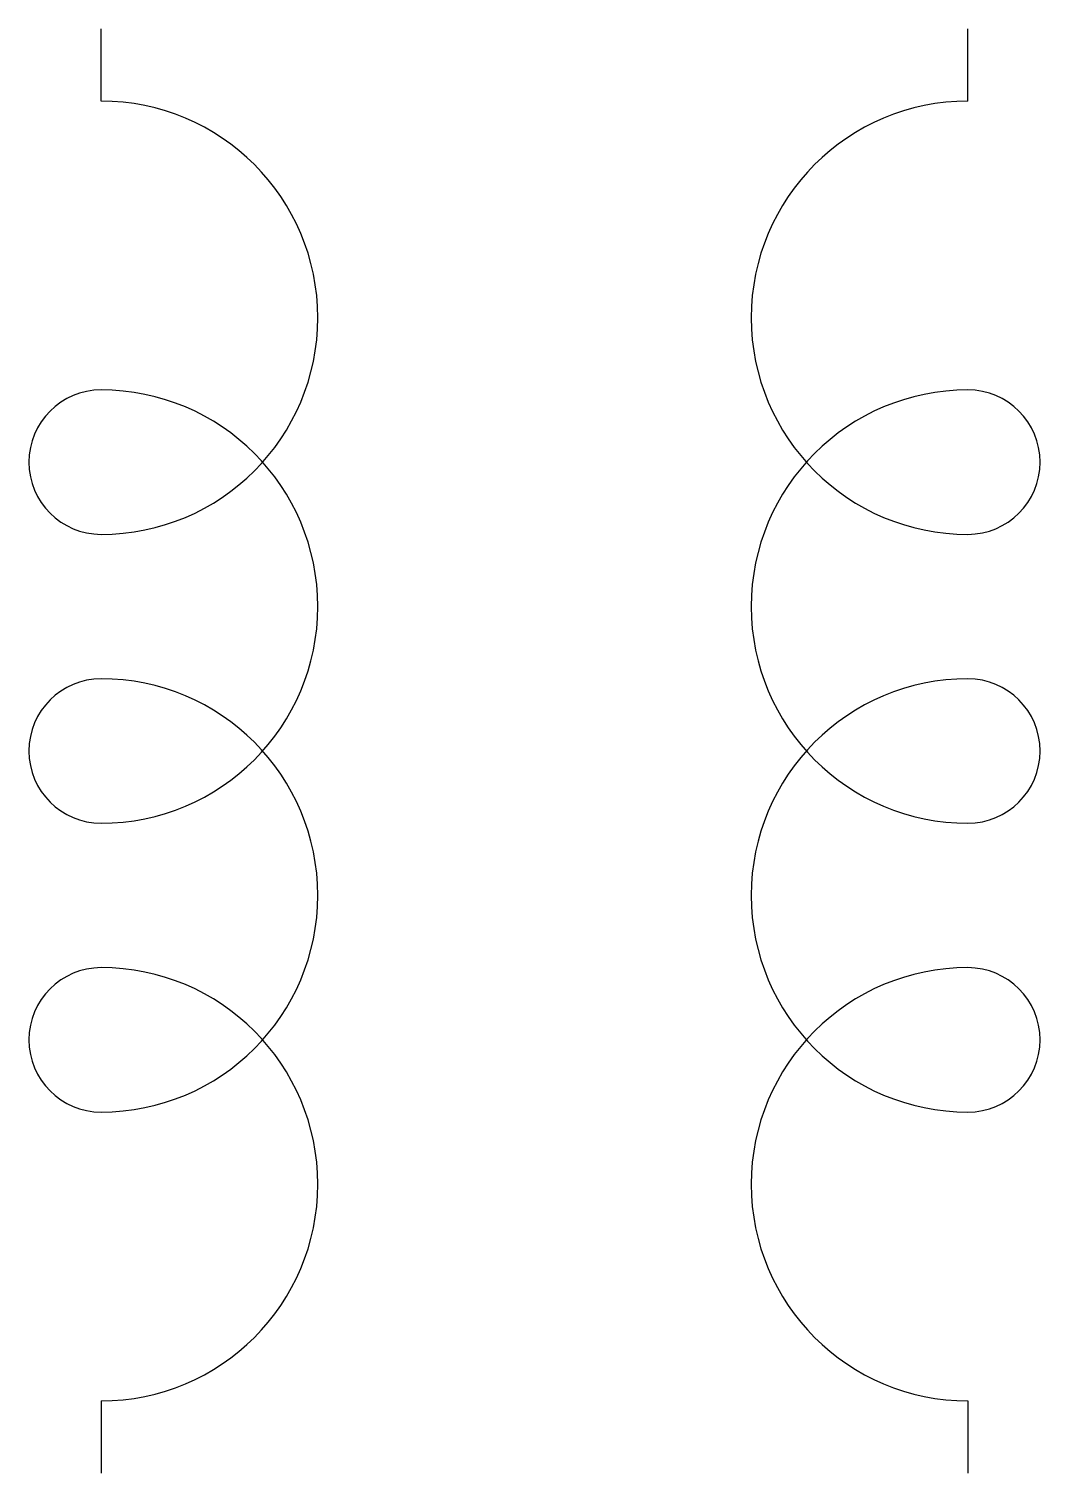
# Model space of a CAD drawing. Header units: millimetres. Extents: x -5 to 65, y 0 to 100.
import ezdxf

# ---------------------------------------------------------------- set-up
doc = ezdxf.new("R2010")
doc.units = ezdxf.units.MM
doc.layers.get('0').update_dxf_attribs({"lineweight": 25, "true_color": 0xffffff})

msp = doc.modelspace()

# ---------------------------------------------------------------- linework, layer by layer
for p, q in [((0, 95), (0, 100)), ((60, 95), (60, 100)), ((0, 5), (0, 0)), ((60, 5), (60, 0))]:
    msp.add_line(p, q)
for centre, radius, start, end in [((60, 80), 15, 90, 270), ((0, 80), 15, 270, 90), ((0, 70), 5, 90, 270), ((0, 60), 15, 270, 90), ((60, 60), 15, 90, 270), ((60, 70), 5, 270, 90), ((0, 50), 5, 90, 270), ((0, 40), 15, 270, 90), ((60, 40), 15, 90, 270), ((60, 50), 5, 270, 90), ((0, 30), 5, 90, 270), ((0, 20), 15, 270, 90), ((60, 20), 15, 90, 270), ((60, 30), 5, 270, 90)]:
    msp.add_arc(centre, radius, start, end)

doc.saveas('drawing.dxf')
